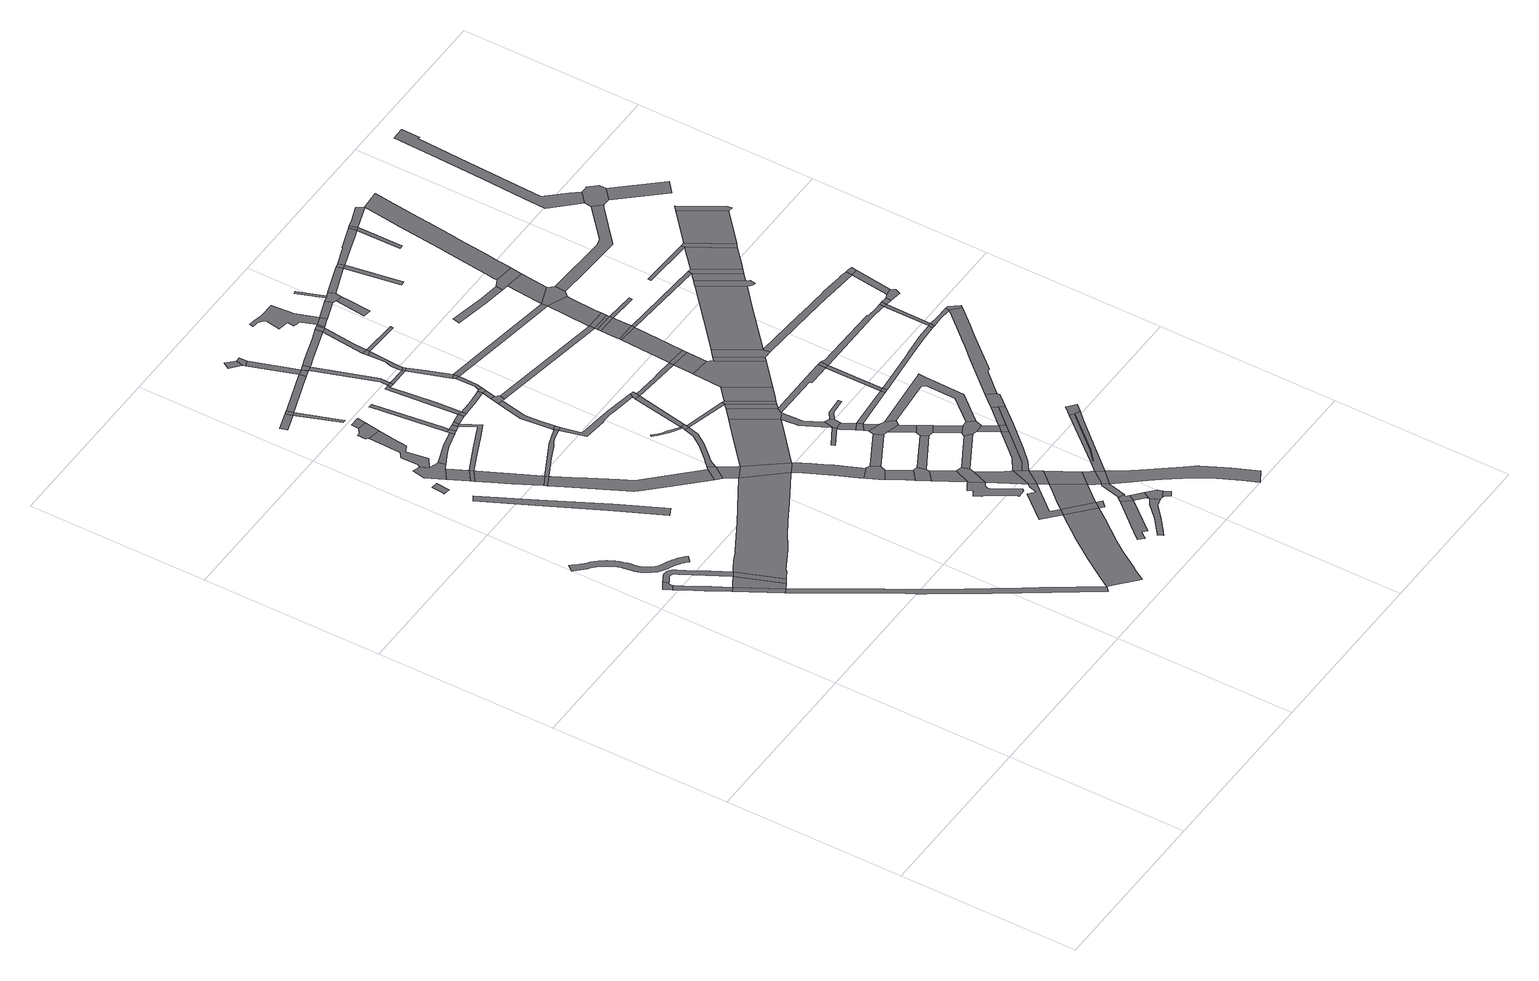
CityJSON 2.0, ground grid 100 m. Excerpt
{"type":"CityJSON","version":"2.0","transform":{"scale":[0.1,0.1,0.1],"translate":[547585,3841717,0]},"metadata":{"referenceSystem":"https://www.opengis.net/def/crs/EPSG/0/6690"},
"CityObjects":{
"road1":{"type":"Road","geometry":[{"type":"MultiSurface","lod":"1","boundaries":[[[0,1,2,3,4,5,6,7,8,9]]]}]},
"road2":{"type":"Road","attributes":{"RoadStructureAttribute.sectionType":"1"},"geometry":[{"type":"MultiSurface","lod":"1","boundaries":[[[10,11,12,5,4,13,14,15,16,17]]]}]},
"road3":{"type":"Road","geometry":[{"type":"MultiSurface","lod":"1","boundaries":[[[17,16,18,19]]]}]},
"road4":{"type":"Road","attributes":{"RoadStructureAttribute.sectionType":"1"},"geometry":[{"type":"MultiSurface","lod":"1","boundaries":[[[20,21,22,23,24,25,26,27,28,29,0,9,30,31,32,33,34,35,36,37,38,39,40,41,42]]]}]},
"road5":{"type":"Road","geometry":[{"type":"MultiSurface","lod":"1","boundaries":[[[43,44,45,46,47,48,49,50,51,52,53,54,55,56,57,58,59,60,61,62,63,64,65,66,67,68,69,70,71,72,73,74,75,76,77,78,79,80,81,82,83,84,85,86,87,88,89,90,91,92,93,94,95,96,97,98,99,100,101,102,103,104,105,106,107,108,109,110,111,112,113,114,115,116,117,118,119,120,121,122,123,124]]]}]},
"road6":{"type":"Road","attributes":{"RoadStructureAttribute.sectionType":"7"},"geometry":[{"type":"MultiSurface","lod":"1","boundaries":[[[41,125,126,127,128,129,130,17,19,131,132]]]}]},
"road7":{"type":"Road","geometry":[{"type":"MultiSurface","lod":"1","boundaries":[[[42,41,132,133]]]}]},
"road8":{"type":"Road","attributes":{"RoadStructureAttribute.sectionType":"7"},"geometry":[{"type":"MultiSurface","lod":"1","boundaries":[[[134,135,136,137,138,139,140,141,142,143,144,145,19,18,146,147,148,149,150,151,152,153,154,155,156,157]]]}]},
"road9":{"type":"Road","geometry":[{"type":"MultiSurface","lod":"1","boundaries":[[[158,159,160,161,162]]]}]},
"road10":{"type":"Road","attributes":{"RoadStructureAttribute.sectionType":"1"},"geometry":[{"type":"MultiSurface","lod":"1","boundaries":[[[163,164,165,166,167,168,169,170]]]}]},
"road11":{"type":"Road","geometry":[{"type":"MultiSurface","lod":"1","boundaries":[[[171,172,173,174,175,176,177,178,179,180,181,182,183,184,185]]]}]},
"road12":{"type":"Road","attributes":{"RoadStructureAttribute.sectionType":"1"},"geometry":[{"type":"MultiSurface","lod":"1","boundaries":[[[186,175,174,187,188]]]}]},
"road13":{"type":"Road","geometry":[{"type":"MultiSurface","lod":"1","boundaries":[[[188,187,189,190]]]}]},
"road14":{"type":"Road","attributes":{"RoadStructureAttribute.sectionType":"1"},"geometry":[{"type":"MultiSurface","lod":"1","boundaries":[[[191,192,193,190,189,194,195,196,197,198]]]}]},
"road15":{"type":"Road","attributes":{"RoadStructureAttribute.sectionType":"1"},"geometry":[{"type":"MultiSurface","lod":"1","boundaries":[[[199,200,201,202,203,204,205,42,133,206,207,208,209,210,211,212,213,214,215,216]]]}]},
"road16":{"type":"Road","geometry":[{"type":"MultiSurface","lod":"1","boundaries":[[[198,197,217,218]]]}]},
"road17":{"type":"Road","attributes":{"RoadStructureAttribute.sectionType":"1"},"geometry":[{"type":"MultiSurface","lod":"1","boundaries":[[[219,220,221,222,185,184,223,224,225,226,227]]]}]},
"road18":{"type":"Road","attributes":{"RoadStructureAttribute.sectionType":"1"},"geometry":[{"type":"MultiSurface","lod":"1","boundaries":[[[228,229,230,231,232]]]}]},
"road19":{"type":"Road","attributes":{"RoadStructureAttribute.sectionType":"1"},"geometry":[{"type":"MultiSurface","lod":"1","boundaries":[[[233,234,235,178,177,236,237,238]]]}]},
"road20":{"type":"Road","geometry":[{"type":"MultiSurface","lod":"1","boundaries":[[[239,240,241,242,219,227,243]]]}]},
"road21":{"type":"Road","attributes":{"RoadStructureAttribute.sectionType":"1"},"geometry":[{"type":"MultiSurface","lod":"1","boundaries":[[[244,245,246,247,248,249,250,251,218,217,252,253,254,255,256,257,258]]]}]},
"road22":{"type":"Road","geometry":[{"type":"MultiSurface","lod":"1","boundaries":[[[259,228,232,260]]]}]},
"road23":{"type":"Road","attributes":{"RoadStructureAttribute.sectionType":"1"},"geometry":[{"type":"MultiSurface","lod":"1","boundaries":[[[261,262,263,264,260,232]]]}]},
"road24":{"type":"Road","attributes":{"RoadStructureAttribute.sectionType":"1"},"geometry":[{"type":"MultiSurface","lod":"1","boundaries":[[[265,266,267,268,269,270,271,188,190]]]}]},
"road25":{"type":"Road","geometry":[{"type":"MultiSurface","lod":"1","boundaries":[[[272,273,239,243]]]}]},
"road26":{"type":"Road","attributes":{"RoadStructureAttribute.sectionType":"1"},"geometry":[{"type":"MultiSurface","lod":"1","boundaries":[[[274,275,198,218,276,277,278,279,280]]]}]},
"road27":{"type":"Road","geometry":[{"type":"MultiSurface","lod":"1","boundaries":[[[281,282,233,238,283]]]}]},
"road28":{"type":"Road","attributes":{"RoadStructureAttribute.sectionType":"1"},"geometry":[{"type":"MultiSurface","lod":"1","boundaries":[[[284,281,283,269]]]}]},
"road29":{"type":"Road","attributes":{"function":"1","RoadStructureAttribute.sectionType":"7"},"geometry":[{"type":"MultiSurface","lod":"1","boundaries":[[[285,286,287,288,157,289,290,291,292,293,294,295]]]}]},
"road30":{"type":"Road","attributes":{"RoadStructureAttribute.sectionType":"1"},"geometry":[{"type":"MultiSurface","lod":"1","boundaries":[[[296,297,298,299,300,301,282,281]]]}]},
"road31":{"type":"Road","geometry":[{"type":"MultiSurface","lod":"1","boundaries":[[[302,258,257,303,304]]]}]},
"road32":{"type":"Road","geometry":[{"type":"MultiSurface","lod":"1","boundaries":[[[305,284,269,268]]]}]},
"road33":{"type":"Road","attributes":{"RoadStructureAttribute.sectionType":"1"},"geometry":[{"type":"MultiSurface","lod":"1","boundaries":[[[306,307,259,260,308,309]]]}]},
"road34":{"type":"Road","attributes":{"RoadStructureAttribute.sectionType":"1"},"geometry":[{"type":"MultiSurface","lod":"1","boundaries":[[[310,304,303,311,312,199,313]]]}]},
"road35":{"type":"Road","attributes":{"RoadStructureAttribute.sectionType":"1"},"geometry":[{"type":"MultiSurface","lod":"1","boundaries":[[[314,305,268,315,316]]]}]},
"road36":{"type":"Road","geometry":[{"type":"MultiSurface","lod":"1","boundaries":[[[313,199,216,317]]]}]},
"road37":{"type":"Road","geometry":[{"type":"MultiSurface","lod":"1","boundaries":[[[314,316,318,319]]]}]},
"road38":{"type":"Road","geometry":[{"type":"MultiSurface","lod":"1","boundaries":[[[320,321,274,280,322]]]}]},
"road39":{"type":"Road","attributes":{"RoadStructureAttribute.sectionType":"1"},"geometry":[{"type":"MultiSurface","lod":"1","boundaries":[[[323,324,314,319,325,326]]]}]},
"road40":{"type":"Road","attributes":{"RoadStructureAttribute.sectionType":"1"},"geometry":[{"type":"MultiSurface","lod":"1","boundaries":[[[327,328,329,330,331]]]}]},
"road41":{"type":"Road","attributes":{"RoadStructureAttribute.sectionType":"1"},"geometry":[{"type":"MultiSurface","lod":"1","boundaries":[[[332,333,321,320,334,335,336,337,338,339]]]}]},
"road42":{"type":"Road","attributes":{"RoadStructureAttribute.sectionType":"1"},"geometry":[{"type":"MultiSurface","lod":"1","boundaries":[[[340,341,342,343,344,345,302,304,346,347,348,349,350]]]}]},
"road43":{"type":"Road","geometry":[{"type":"MultiSurface","lod":"1","boundaries":[[[351,331,330,352,353,354,355]]]}]},
"road44":{"type":"Road","attributes":{"RoadStructureAttribute.sectionType":"1"},"geometry":[{"type":"MultiSurface","lod":"1","boundaries":[[[355,354,306,356]]]}]},
"road45":{"type":"Road","attributes":{"RoadStructureAttribute.sectionType":"1"},"geometry":[{"type":"MultiSurface","lod":"1","boundaries":[[[357,358,359,360,361,362,317,216,363,364,365,366,367,368]]]}]},
"road46":{"type":"Road","geometry":[{"type":"MultiSurface","lod":"1","boundaries":[[[356,306,309,369]]]}]},
"road47":{"type":"Road","attributes":{"RoadStructureAttribute.sectionType":"1"},"geometry":[{"type":"MultiSurface","lod":"1","boundaries":[[[370,371,319,318,372,373,374]]]}]},
"road48":{"type":"Road","attributes":{"RoadStructureAttribute.sectionType":"1"},"geometry":[{"type":"MultiSurface","lod":"1","boundaries":[[[356,369,375]]]}]},
"road49":{"type":"Road","geometry":[{"type":"MultiSurface","lod":"1","boundaries":[[[376,323,326,377]]]}]},
"road50":{"type":"Road","geometry":[{"type":"MultiSurface","lod":"1","boundaries":[[[378,356,375,379,380]]]}]},
"road51":{"type":"Road","attributes":{"RoadStructureAttribute.sectionType":"1"},"geometry":[{"type":"MultiSurface","lod":"1","boundaries":[[[381,380,379,382,323,376]]]}]},
"road52":{"type":"Road","geometry":[{"type":"MultiSurface","lod":"1","boundaries":[[[383,384,368,367,385,386,387,388,389,390,391]]]}]},
"road53":{"type":"Road","attributes":{"RoadStructureAttribute.sectionType":"1"},"geometry":[{"type":"MultiSurface","lod":"1","boundaries":[[[392,393,394,395,396,397,285,398,399,400]]]}]},
"road54":{"type":"Road","attributes":{"RoadStructureAttribute.sectionType":"1"},"geometry":[{"type":"MultiSurface","lod":"1","boundaries":[[[401,402,403,404,405,406,407,408,409]]]}]},
"road55":{"type":"Road","geometry":[{"type":"MultiSurface","lod":"1","boundaries":[[[398,285,295,410]]]}]},
"road56":{"type":"Road","attributes":{"RoadStructureAttribute.sectionType":"1"},"geometry":[{"type":"MultiSurface","lod":"1","boundaries":[[[389,388,411,412,413,414]]]}]},
"road57":{"type":"Road","geometry":[{"type":"MultiSurface","lod":"1","boundaries":[[[415,416,417,418,419,420,421,422,423,424,425,426,427,428]]]}]},
"road58":{"type":"Road","geometry":[{"type":"MultiSurface","lod":"1","boundaries":[[[429,332,339,430,431,432,433,434]]]}]},
"road59":{"type":"Road","attributes":{"RoadStructureAttribute.sectionType":"1"},"geometry":[{"type":"MultiSurface","lod":"1","boundaries":[[[435,436,437,438,439,440,441,442,443,444,445,446,447,448,449,450]]]}]},
"road60":{"type":"Road","geometry":[{"type":"MultiSurface","lod":"1","boundaries":[[[414,413,451,452,453,454,455]]]}]},
"road61":{"type":"Road","attributes":{"RoadStructureAttribute.sectionType":"1"},"geometry":[{"type":"MultiSurface","lod":"1","boundaries":[[[374,456,429,434,457]]]}]},
"road62":{"type":"Road","attributes":{"RoadStructureAttribute.sectionType":"1"},"geometry":[{"type":"MultiSurface","lod":"1","boundaries":[[[376,377,458,459]]]}]},
"road63":{"type":"Road","attributes":{"RoadStructureAttribute.sectionType":"1"},"geometry":[{"type":"MultiSurface","lod":"1","boundaries":[[[460,461,462,463,322,280,464,465,466,467,468,469,470]]]}]},
"road64":{"type":"Road","attributes":{"RoadStructureAttribute.sectionType":"1"},"geometry":[{"type":"MultiSurface","lod":"1","boundaries":[[[471,472,473,474,475,476,477,478,479,480,481,482,483,484,485,486,487,488,489,490]]]}]},
"road65":{"type":"Road","attributes":{"RoadStructureAttribute.sectionType":"1"},"geometry":[{"type":"MultiSurface","lod":"1","boundaries":[[[491,492,453,452,435,493]]]}]},
"road66":{"type":"Road","attributes":{"RoadStructureAttribute.sectionType":"1"},"geometry":[{"type":"MultiSurface","lod":"1","boundaries":[[[494,495,496,497,313,317,498,499,500]]]}]},
"road67":{"type":"Road","geometry":[{"type":"MultiSurface","lod":"1","boundaries":[[[501,370,374,457,502]]]}]},
"road68":{"type":"Road","attributes":{"RoadStructureAttribute.sectionType":"7"},"geometry":[{"type":"MultiSurface","lod":"1","boundaries":[[[503,504,410,295]]]}]},
"road69":{"type":"Road","geometry":[{"type":"MultiSurface","lod":"1","boundaries":[[[428,427,340,350,505,506]]]}]},
"road70":{"type":"Road","attributes":{"function":"1","RoadStructureAttribute.sectionType":"7"},"geometry":[{"type":"MultiSurface","lod":"1","boundaries":[[[507,508,509,510,398,410,511,512]]]}]},
"road71":{"type":"Road","geometry":[{"type":"MultiSurface","lod":"1","boundaries":[[[493,435,450,513,514,515]]]}]},
"road72":{"type":"Road","attributes":{"RoadStructureAttribute.sectionType":"1"},"geometry":[{"type":"MultiSurface","lod":"1","boundaries":[[[516,517,518,501,502,519,520]]]}]},
"road73":{"type":"Road","geometry":[{"type":"MultiSurface","lod":"1","boundaries":[[[521,459,458,522]]]}]},
"road74":{"type":"Road","attributes":{"RoadStructureAttribute.sectionType":"1"},"geometry":[{"type":"MultiSurface","lod":"1","boundaries":[[[523,524,522,458,525,526]]]}]},
"road75":{"type":"Road","geometry":[{"type":"MultiSurface","lod":"1","boundaries":[[[526,525,516,520]]]}]},
"road76":{"type":"Road","attributes":{"RoadStructureAttribute.sectionType":"1"},"geometry":[{"type":"MultiSurface","lod":"1","boundaries":[[[527,528,529,513,450,530,531,392,532]]]}]},
"road77":{"type":"Road","attributes":{"RoadStructureAttribute.sectionType":"1"},"geometry":[{"type":"MultiSurface","lod":"1","boundaries":[[[533,534,535,378,380,536,537,538,539,540]]]}]},
"road78":{"type":"Road","geometry":[{"type":"MultiSurface","lod":"1","boundaries":[[[541,401,409,542,543,544]]]}]},
"road79":{"type":"Road","attributes":{"RoadStructureAttribute.sectionType":"1"},"geometry":[{"type":"MultiSurface","lod":"1","boundaries":[[[545,546,547,548,549,550,459,521]]]}]},
"road80":{"type":"Road","attributes":{"RoadStructureAttribute.sectionType":"1"},"geometry":[{"type":"MultiSurface","lod":"1","boundaries":[[[551,552,428,506,553,554]]]}]},
"road81":{"type":"Road","attributes":{"RoadStructureAttribute.sectionType":"1"},"geometry":[{"type":"MultiSurface","lod":"1","boundaries":[[[555,391,390,556]]]}]},
"road82":{"type":"Road","geometry":[{"type":"MultiSurface","lod":"1","boundaries":[[[532,392,400,557,558,559]]]}]},
"road83":{"type":"Road","attributes":{"RoadStructureAttribute.sectionType":"1"},"geometry":[{"type":"MultiSurface","lod":"1","boundaries":[[[542,409,560,561,562,563,564,565,566]]]}]},
"road84":{"type":"Road","geometry":[{"type":"MultiSurface","lod":"1","boundaries":[[[567,547,546,568]]]}]},
"road85":{"type":"Road","attributes":{"RoadStructureAttribute.sectionType":"7"},"geometry":[{"type":"MultiSurface","lod":"1","boundaries":[[[557,400,507,569]]]}]},
"road86":{"type":"Road","attributes":{"RoadStructureAttribute.sectionType":"1"},"geometry":[{"type":"MultiSurface","lod":"1","boundaries":[[[505,350,570,571,572]]]}]},
"road87":{"type":"Road","attributes":{"RoadStructureAttribute.sectionType":"1"},"geometry":[{"type":"MultiSurface","lod":"1","boundaries":[[[573,574,575,541,544,576]]]}]},
"road88":{"type":"Road","geometry":[{"type":"MultiSurface","lod":"1","boundaries":[[[577,578,579,580,581,582,583]]]}]},
"road89":{"type":"Road","attributes":{"RoadStructureAttribute.sectionType":"1"},"geometry":[{"type":"MultiSurface","lod":"1","boundaries":[[[584,455,454,585]]]}]},
"road90":{"type":"Road","geometry":[{"type":"MultiSurface","lod":"1","boundaries":[[[569,507,512,586]]]}]},
"road91":{"type":"Road","geometry":[{"type":"MultiSurface","lod":"1","boundaries":[[[587,566,565,588,589,471,490,590,591]]]}]},
"road92":{"type":"Road","attributes":{"RoadStructureAttribute.sectionType":"1"},"geometry":[{"type":"MultiSurface","lod":"1","boundaries":[[[592,593,591,590,594,595,596,597,598]]]}]},
"road93":{"type":"Road","geometry":[{"type":"MultiSurface","lod":"1","boundaries":[[[599,600,470,469,551,554,601]]]}]},
"road94":{"type":"Road","attributes":{"RoadStructureAttribute.sectionType":"1"},"geometry":[{"type":"MultiSurface","lod":"1","boundaries":[[[602,603,540,567,568]]]}]},
"road95":{"type":"Road","geometry":[{"type":"MultiSurface","lod":"1","boundaries":[[[604,605,586,512,606,607,573,608]]]}]},
"road96":{"type":"Road","geometry":[{"type":"MultiSurface","lod":"1","boundaries":[[[609,494,500,610,611,612]]]}]},
"road97":{"type":"Road","geometry":[{"type":"MultiSurface","lod":"1","boundaries":[[[608,573,576,613,614,615,614]]]}]},
"road98":{"type":"Road","attributes":{"RoadStructureAttribute.sectionType":"1"},"geometry":[{"type":"MultiSurface","lod":"1","boundaries":[[[616,617,618,619,620,621,611,610,622,623,624,625,626,627,628,629,577,630]]]}]},
"road99":{"type":"Road","attributes":{"RoadStructureAttribute.sectionType":"1"},"geometry":[{"type":"MultiSurface","lod":"1","boundaries":[[[631,632,515,514,633,634]]]}]},
"road100":{"type":"Road","geometry":[{"type":"MultiSurface","lod":"1","boundaries":[[[635,533,540,603,636]]]}]},
"road101":{"type":"Road","attributes":{"RoadStructureAttribute.sectionType":"1"},"geometry":[{"type":"MultiSurface","lod":"1","boundaries":[[[637,583,638,639,640,641]]]}]},
"road102":{"type":"Road","geometry":[{"type":"MultiSurface","lod":"1","boundaries":[[[642,630,577,583,637,643,644]]]}]},
"road103":{"type":"Road","attributes":{"RoadStructureAttribute.sectionType":"1"},"geometry":[{"type":"MultiSurface","lod":"1","boundaries":[[[645,646,647,648,649,650,651,652,653,654,655,656,657,658,659,660,661,662,663]]]}]},
"road104":{"type":"Road","geometry":[{"type":"MultiSurface","lod":"1","boundaries":[[[664,665,666,568,546]]]}]},
"road105":{"type":"Road","geometry":[{"type":"MultiSurface","lod":"1","boundaries":[[[667,641,640,668,669]]]}]},
"road106":{"type":"Road","attributes":{"RoadStructureAttribute.sectionType":"1"},"geometry":[{"type":"MultiSurface","lod":"1","boundaries":[[[571,670,671,609,612,672,673,674]]]}]},
"road107":{"type":"Road","attributes":{"RoadStructureAttribute.sectionType":"1"},"geometry":[{"type":"MultiSurface","lod":"1","boundaries":[[[662,635,636,675]]]}]},
"road108":{"type":"Road","attributes":{"RoadStructureAttribute.sectionType":"1"},"geometry":[{"type":"MultiSurface","lod":"1","boundaries":[[[676,669,668,677,678]]]}]},
"road109":{"type":"Road","attributes":{"RoadStructureAttribute.sectionType":"1"},"geometry":[{"type":"MultiSurface","lod":"1","boundaries":[[[679,680,532,559,681,682]]]}]},
"road110":{"type":"Road","geometry":[{"type":"MultiSurface","lod":"1","boundaries":[[[683,572,571,674,684,685]]]}]},
"road111":{"type":"Road","geometry":[{"type":"MultiSurface","lod":"1","boundaries":[[[677,555,556,686,687,688,689,678]]]}]},
"road112":{"type":"Road","geometry":[{"type":"MultiSurface","lod":"1","boundaries":[[[663,662,675,690,691]]]}]},
"road113":{"type":"Road","attributes":{"RoadStructureAttribute.sectionType":"1"},"geometry":[{"type":"MultiSurface","lod":"1","boundaries":[[[686,692,693,687]]]}]},
"road114":{"type":"Road","attributes":{"RoadStructureAttribute.sectionType":"1"},"geometry":[{"type":"MultiSurface","lod":"1","boundaries":[[[431,430,694,695]]]}]},
"road115":{"type":"Road","attributes":{"RoadStructureAttribute.sectionType":"1"},"geometry":[{"type":"MultiSurface","lod":"1","boundaries":[[[696,697,601,554,698,699,700]]]}]},
"road116":{"type":"Road","geometry":[{"type":"MultiSurface","lod":"1","boundaries":[[[693,692,584,585,701,702]]]}]},
"road117":{"type":"Road","attributes":{"RoadStructureAttribute.sectionType":"1"},"geometry":[{"type":"MultiSurface","lod":"1","boundaries":[[[703,704,705,706,707,708,709,710,613,576,711,712,713,714,715,716,717,718,719]]]}]},
"road118":{"type":"Road","geometry":[{"type":"MultiSurface","lod":"1","boundaries":[[[720,721,722,723,724,644,643]]]}]},
"road119":{"type":"Road","attributes":{"RoadStructureAttribute.sectionType":"1"},"geometry":[{"type":"MultiSurface","lod":"1","boundaries":[[[725,685,684,726,727]]]}]},
"road120":{"type":"Road","attributes":{"RoadStructureAttribute.sectionType":"1"},"geometry":[{"type":"MultiSurface","lod":"1","boundaries":[[[702,701,728,729]]]}]},
"road121":{"type":"Road","attributes":{"RoadStructureAttribute.sectionType":"1"},"geometry":[{"type":"MultiSurface","lod":"1","boundaries":[[[730,731,558,557,732,733,734,735]]]}]},
"road122":{"type":"Road","attributes":{"RoadStructureAttribute.sectionType":"1"},"geometry":[{"type":"MultiSurface","lod":"1","boundaries":[[[736,663,691,737,738,739]]]}]},
"road123":{"type":"Road","geometry":[{"type":"MultiSurface","lod":"1","boundaries":[[[729,728,740,631,634,741,742,743,744]]]}]},
"road124":{"type":"Road","attributes":{"RoadStructureAttribute.sectionType":"1"},"geometry":[{"type":"MultiSurface","lod":"1","boundaries":[[[745,526,520,746,747,748,749]]]}]},
"road125":{"type":"Road","attributes":{"RoadStructureAttribute.sectionType":"1"},"geometry":[{"type":"MultiSurface","lod":"1","boundaries":[[[750,667,669,751]]]}]},
"road126":{"type":"Road","attributes":{"RoadStructureAttribute.sectionType":"1"},"geometry":[{"type":"MultiSurface","lod":"1","boundaries":[[[752,742,741,679,753]]]}]},
"road127":{"type":"Road","geometry":[{"type":"MultiSurface","lod":"1","boundaries":[[[753,679,682,754]]]}]},
"road128":{"type":"Road","geometry":[{"type":"MultiSurface","lod":"1","boundaries":[[[755,756,757,758,759,760,761,762]]]}]},
"road129":{"type":"Road","attributes":{"RoadStructureAttribute.sectionType":"1"},"geometry":[{"type":"MultiSurface","lod":"1","boundaries":[[[763,764,612,611,765,766,767,768,769,770,771,772]]]}]},
"road130":{"type":"Road","geometry":[{"type":"MultiSurface","lod":"1","boundaries":[[[773,774,775,776,608,614,777,778,614,613,779,780,781],[782,783,784,781]]]}]},
"road131":{"type":"Road","attributes":{"RoadStructureAttribute.sectionType":"1"},"geometry":[{"type":"MultiSurface","lod":"1","boundaries":[[[785,786,787,788,689,688,789,790,791,744,743]]]}]},
"road132":{"type":"Road","geometry":[{"type":"MultiSurface","lod":"1","boundaries":[[[792,793,794,795]]]}]},
"road133":{"type":"Road","geometry":[{"type":"MultiSurface","lod":"1","boundaries":[[[796,797,795,794,736,739,755,762,798]]]}]},
"road134":{"type":"Road","geometry":[{"type":"MultiSurface","lod":"1","boundaries":[[[799,725,727,800,801,802,803]]]}]},
"road135":{"type":"Road","attributes":{"RoadStructureAttribute.sectionType":"1"},"geometry":[{"type":"MultiSurface","lod":"1","boundaries":[[[699,804,805,799,803,806]]]}]},
"road136":{"type":"Road","geometry":[{"type":"MultiSurface","lod":"1","boundaries":[[[700,699,806,807]]]}]},
"road137":{"type":"Road","attributes":{"RoadStructureAttribute.sectionType":"1"},"geometry":[{"type":"MultiSurface","lod":"1","boundaries":[[[808,753,754,809]]]}]},
"road138":{"type":"Road","geometry":[{"type":"MultiSurface","lod":"1","boundaries":[[[810,750,751,811]]]}]},
"road139":{"type":"Road","attributes":{"RoadStructureAttribute.sectionType":"1"},"geometry":[{"type":"MultiSurface","lod":"1","boundaries":[[[812,813,814,700,807,815,816,817,818]]]}]},
"road140":{"type":"Road","attributes":{"RoadStructureAttribute.sectionType":"1"},"geometry":[{"type":"MultiSurface","lod":"1","boundaries":[[[819,801,800,820]]]}]},
"road141":{"type":"Road","attributes":{"RoadStructureAttribute.sectionType":"1"},"geometry":[{"type":"MultiSurface","lod":"1","boundaries":[[[771,750,810,821]]]}]},
"road142":{"type":"Road","attributes":{"RoadStructureAttribute.sectionType":"1"},"geometry":[{"type":"MultiSurface","lod":"1","boundaries":[[[822,796,798,823,824,825]]]}]},
"road143":{"type":"Road","geometry":[{"type":"MultiSurface","lod":"1","boundaries":[[[826,827,812,818]]]}]},
"road144":{"type":"Road","attributes":{"RoadStructureAttribute.sectionType":"1"},"geometry":[{"type":"MultiSurface","lod":"1","boundaries":[[[828,819,820,829,830]]]}]},
"road145":{"type":"Road","geometry":[{"type":"MultiSurface","lod":"1","boundaries":[[[831,832,808,809,730,735,833,834,835]]]}]},
"road146":{"type":"Road","attributes":{"RoadStructureAttribute.sectionType":"1"},"geometry":[{"type":"MultiSurface","lod":"1","boundaries":[[[836,837,838,839,840,841]]]}]},
"road147":{"type":"Road","attributes":{"RoadStructureAttribute.sectionType":"1"},"geometry":[{"type":"MultiSurface","lod":"1","boundaries":[[[842,843,844,827,826,845,846,847]]]}]},
"road148":{"type":"Road","geometry":[{"type":"MultiSurface","lod":"1","boundaries":[[[772,771,821,848]]]}]},
"road149":{"type":"Road","geometry":[{"type":"MultiSurface","lod":"1","boundaries":[[[849,842,847,850]]]}]},
"road150":{"type":"Road","attributes":{"RoadStructureAttribute.sectionType":"1"},"geometry":[{"type":"MultiSurface","lod":"1","boundaries":[[[851,852,849,850,853,854]]]}]},
"road151":{"type":"Road","geometry":[{"type":"MultiSurface","lod":"1","boundaries":[[[855,773,781,780,856]]]}]},
"road152":{"type":"Road","geometry":[{"type":"MultiSurface","lod":"1","boundaries":[[[695,694,851,854,857]]]}]},
"road153":{"type":"Road","attributes":{"RoadStructureAttribute.sectionType":"1"},"geometry":[{"type":"MultiSurface","lod":"1","boundaries":[[[858,859,860,825]]]}]},
"road154":{"type":"Road","attributes":{"RoadStructureAttribute.sectionType":"1"},"geometry":[{"type":"MultiSurface","lod":"1","boundaries":[[[748,861,862,695,857,863,864,865,866,867,868]]]}]},
"road155":{"type":"Road","geometry":[{"type":"MultiSurface","lod":"1","boundaries":[[[869,822,825,860]]]}]},
"road156":{"type":"Road","geometry":[{"type":"MultiSurface","lod":"1","boundaries":[[[870,871,749,748,868,872,873,874]]]}]},
"road157":{"type":"Road","attributes":{"RoadStructureAttribute.sectionType":"1"},"geometry":[{"type":"MultiSurface","lod":"1","boundaries":[[[875,876,850,847]]]}]},
"road158":{"type":"Road","attributes":{"RoadStructureAttribute.sectionType":"1"},"geometry":[{"type":"MultiSurface","lod":"1","boundaries":[[[877,878,879,749,871,880]]]}]},
"road159":{"type":"Road","attributes":{"RoadStructureAttribute.sectionType":"1"},"geometry":[{"type":"MultiSurface","lod":"1","boundaries":[[[881,882,883,884,885,810,811,886,887,888,889,890]]]}]},
"road160":{"type":"Road","geometry":[{"type":"MultiSurface","lod":"1","boundaries":[[[891,841,840,877,880,892]]]}]},
"road161":{"type":"Road","attributes":{"RoadStructureAttribute.sectionType":"1"},"geometry":[{"type":"MultiSurface","lod":"1","boundaries":[[[893,894,828,830,895,896]]]}]},
"road162":{"type":"Road","attributes":{"RoadStructureAttribute.sectionType":"1"},"geometry":[{"type":"MultiSurface","lod":"1","boundaries":[[[897,898,899,900,869,860,901,902,903,904]]]}]},
"road163":{"type":"Road","attributes":{"RoadStructureAttribute.sectionType":"1"},"geometry":[{"type":"MultiSurface","lod":"1","boundaries":[[[826,818,905,906]]]}]},
"road164":{"type":"Road","attributes":{"RoadStructureAttribute.sectionType":"1"},"geometry":[{"type":"MultiSurface","lod":"1","boundaries":[[[907,908,909,910,911,912,848,821,913,914,915]]]}]},
"road165":{"type":"Road","attributes":{"RoadStructureAttribute.sectionType":"1"},"geometry":[{"type":"MultiSurface","lod":"1","boundaries":[[[916,917,918,919,920,921,922,923,924,831,835,925,926,927,928,929,930,931]]]}]},
"road166":{"type":"Road","attributes":{"RoadStructureAttribute.sectionType":"1"},"geometry":[{"type":"MultiSurface","lod":"1","boundaries":[[[932,933,934,904]]]}]},
"road167":{"type":"Road","attributes":{"RoadStructureAttribute.sectionType":"1"},"geometry":[{"type":"MultiSurface","lod":"1","boundaries":[[[935,936,937,938,939,940,941,942,943,830,829,944,945,946,947,948,949,950,951]]]}]},
"road168":{"type":"Road","geometry":[{"type":"MultiSurface","lod":"1","boundaries":[[[952,953,897,904,934,954]]]}]},
"road169":{"type":"Road","attributes":{"RoadStructureAttribute.sectionType":"1"},"geometry":[{"type":"MultiSurface","lod":"1","boundaries":[[[955,956,957,958,959,960,961,962,963,964,965,966,967,968,969,970,971,972,973,891,892]]]}]},
"road170":{"type":"Road","geometry":[{"type":"MultiSurface","lod":"1","boundaries":[[[974,975,881,890,976,977]]]}]},
"road171":{"type":"Road","attributes":{"RoadStructureAttribute.sectionType":"1"},"geometry":[{"type":"MultiSurface","lod":"1","boundaries":[[[978,979,952,954,980,966]]]}]},
"road172":{"type":"Road","geometry":[{"type":"MultiSurface","lod":"1","boundaries":[[[981,982,893,896,983,984,985,986]]]}]},
"road173":{"type":"Road","attributes":{"RoadStructureAttribute.sectionType":"1"},"geometry":[{"type":"MultiSurface","lod":"1","boundaries":[[[914,975,974,987]]]}]},
"road174":{"type":"Road","attributes":{"RoadStructureAttribute.sectionType":"1"},"geometry":[{"type":"MultiSurface","lod":"1","boundaries":[[[905,988,989,981,986,990,991]]]}]},
"road175":{"type":"Road","attributes":{"RoadStructureAttribute.sectionType":"1"},"geometry":[{"type":"MultiSurface","lod":"1","boundaries":[[[992,977,976,993,994,916,995]]]}]},
"road176":{"type":"Road","geometry":[{"type":"MultiSurface","lod":"1","boundaries":[[[915,914,987,996]]]}]},
"road177":{"type":"Road","attributes":{"RoadStructureAttribute.sectionType":"1"},"geometry":[{"type":"MultiSurface","lod":"1","boundaries":[[[997,998,999,1000,1001]]]}]},
"road178":{"type":"Road","attributes":{"RoadStructureAttribute.sectionType":"1"},"geometry":[{"type":"MultiSurface","lod":"1","boundaries":[[[1002,1003,1004,874,873,1005,1006,1007,1008,1009]]]}]},
"road179":{"type":"Road","geometry":[{"type":"MultiSurface","lod":"1","boundaries":[[[906,905,991,1010,1011]]]}]},
"road180":{"type":"Road","attributes":{"RoadStructureAttribute.sectionType":"1"},"geometry":[{"type":"MultiSurface","lod":"1","boundaries":[[[996,987,1012,1013]]]}]},
"road181":{"type":"Road","geometry":[{"type":"MultiSurface","lod":"1","boundaries":[[[995,916,931,1014,1015]]]}]},
"road182":{"type":"Road","geometry":[{"type":"MultiSurface","lod":"1","boundaries":[[[1016,1017,1018,1019,1020,1021,1013,1012,1022,1023,1024]]]}]},
"road183":{"type":"Road","attributes":{"RoadStructureAttribute.sectionType":"1"},"geometry":[{"type":"MultiSurface","lod":"1","boundaries":[[[1000,1025,1026,1027,1011,1010,1028,1029]]]}]},
"road184":{"type":"Road","attributes":{"RoadStructureAttribute.sectionType":"1"},"geometry":[{"type":"MultiSurface","lod":"1","boundaries":[[[950,1019,1018,1030]]]}]},
"road185":{"type":"Road","geometry":[{"type":"MultiSurface","lod":"1","boundaries":[[[1001,1000,1029,1031,1032]]]}]},
"road186":{"type":"Road","geometry":[{"type":"MultiSurface","lod":"1","boundaries":[[[1033,951,950,1030,1034]]]}]},
"road187":{"type":"Road","attributes":{"RoadStructureAttribute.sectionType":"1"},"geometry":[{"type":"MultiSurface","lod":"1","boundaries":[[[1035,1036,1032,1031,1037,1038]]]}]},
"road188":{"type":"Road","geometry":[{"type":"MultiSurface","lod":"1","boundaries":[[[1039,1040,1041,1042,1002,1009,1043,1044,1045,1046,1047,1048]]]}]},
"road189":{"type":"Road","attributes":{"RoadStructureAttribute.sectionType":"1"},"geometry":[{"type":"MultiSurface","lod":"1","boundaries":[[[1049,1035,1038,1050,1051]]]}]},
"road190":{"type":"Road","attributes":{"RoadStructureAttribute.sectionType":"1"},"geometry":[{"type":"MultiSurface","lod":"1","boundaries":[[[1052,1053,1054,1055,1056,1057,1058,1059,1060,1061,1062,1063,1064,1065,1042,1041]]]}]},
"road191":{"type":"Road","attributes":{"RoadStructureAttribute.sectionType":"1"},"geometry":[{"type":"MultiSurface","lod":"1","boundaries":[[[1045,1044,1066,1067]]]}]}
},
"vertices":[
[171,2096,0],[157,2088,0],[134,2074,0],[126,2069,0],[150,2026,0],[175,2046,0],[175,2055,0],[176,2059,0],[177,2062,0],[182,2068,0],
[269,1879,0],[200,2000,0],[178,2039,0],[155,2016,0],[176,1981,0],[226,1891,0],[292,1773,0],[320,1788,0],
[421,1548,0],[447,1563,0],
[361,1943,0],[301,2048,0],[279,2087,0],[269,2104,0],[261,2112,0],[245,2120,0],[233,2122,0],[222,2122,0],[211,2119,0],[191,2108,0],[192,2074,0],[212,2086,0],[220,2089,0],[226,2090,0],[232,2090,0],[238,2089,0],[243,2086,0],[247,2083,0],[250,2079,0],[261,2059,0],[387,1828,0],[388,1827,0],[415,1845,0],
[9,2511,0],[20,2498,0],[32,2485,0],[44,2473,0],[57,2461,0],[70,2450,0],[80,2442,0],[92,2430,0],[103,2417,0],[113,2403,0],[123,2388,0],[131,2373,0],[139,2357,0],[146,2341,0],[151,2324,0],[155,2308,0],[159,2290,0],[161,2270,0],[164,2254,0],[169,2238,0],[175,2223,0],[182,2208,0],[190,2194,0],[199,2181,0],[210,2169,0],[221,2157,0],[234,2146,0],[248,2136,0],[265,2127,0],[284,2119,0],[293,2115,0],[302,2111,0],[310,2106,0],[319,2101,0],[327,2095,0],[335,2089,0],[342,2083,0],[350,2077,0],[357,2070,0],[364,2062,0],[393,2090,0],[385,2098,0],[377,2106,0],[368,2114,0],[359,2121,0],[350,2128,0],[340,2134,0],[330,2140,0],[320,2146,0],[310,2151,0],[300,2156,0],[282,2163,0],[269,2170,0],[258,2178,0],[249,2186,0],[239,2195,0],[231,2205,0],[224,2216,0],[217,2227,0],[211,2239,0],[207,2251,0],[203,2264,0],[200,2276,0],[198,2296,0],[194,2316,0],[189,2336,0],[183,2355,0],[176,2373,0],[167,2392,0],[157,2409,0],[146,2426,0],[134,2442,0],[121,2457,0],[107,2472,0],[95,2481,0],[83,2491,0],[72,2502,0],[60,2513,0],[50,2524,0],[40,2536,0],[30,2548,0],[5,2515,0],
[379,1822,0],[372,1818,0],[358,1810,0],[346,1803,0],[341,1800,0],[324,1791,0],[473,1577,0],[482,1582,0],
[510,1598,0],
[1209,367,0],[1110,516,0],[1065,585,0],[981,711,0],[835,930,0],[739,1087,0],[699,1155,0],[666,1209,0],[599,1317,0],[553,1394,0],[551,1397,0],[516,1453,0],[517,1394,0],[569,1311,0],[625,1220,0],[642,1194,0],[701,1096,0],[755,1002,0],[780,959,0],[842,864,0],[950,691,0],[1110,449,0],[1261,217,0],[1289,244,0],
[185,3404,0],[151,3407,0],[146,3343,0],[144,3334,0],[180,3329,0],
[307,2911,0],[463,2593,0],[592,2319,0],[637,2341,0],[514,2601,0],[349,2924,0],[206,3207,0],[174,3187,0],
[240,3538,0],[202,3550,0],[187,3477,0],[235,3380,0],[297,3425,0],[299,3426,0],[325,3438,0],[317,3476,0],[316,3477,0],[288,3485,0],[286,3486,0],[267,3492,0],[264,3492,0],[263,3494,0],[244,3537,0],
[298,3422,0],[288,3274,0],[348,3318,0],
[297,3254,0],[358,3298,0],
[504,2993,0],[504,2994,0],[362,3290,0],[334,3181,0],[379,3091,0],[380,3089,0],[449,2954,0],[508,2984,0],
[998,2174,0],[904,2119,0],[722,2013,0],[508,1892,0],[506,1896,0],[446,1862,0],[419,1846,0],[559,1626,0],[562,1633,0],[687,1699,0],[747,1737,0],[745,1740,0],[773,1756,0],[859,1806,0],[975,1872,0],[1032,1904,0],[1151,1972,0],[1165,1979,0],
[457,2937,0],[516,2967,0],
[286,3854,0],[279,3672,0],[249,3646,0],[252,3553,0],[316,3532,0],[298,3651,0],[334,3672,0],[344,3757,0],[356,3839,0],
[217,4294,0],[116,4261,0],[128,4224,0],[223,4255,0],[229,4257,0],
[526,3541,0],[437,3520,0],[435,3519,0],[397,3475,0],[439,3492,0],[533,3517,0],
[320,3936,0],[291,3914,0],[274,3914,0],[273,3866,0],[369,3926,0],
[718,2594,0],[679,2667,0],[605,2804,0],[599,2816,0],[595,2822,0],[592,2827,0],[522,2958,0],[519,2962,0],[497,2859,0],[631,2589,0],[646,2558,0],[663,2541,0],[795,2403,0],[924,2270,0],[970,2335,0],
[238,4301,0],[250,4264,0],
[314,4021,0],[324,4021,0],[334,4021,0],[333,4024,0],
[476,3353,0],[585,3401,0],[660,3435,0],[606,3537,0],[586,3531,0],[635,3447,0],[493,3386,0],
[376,3976,0],[322,3976,0],
[816,3122,0],[718,3090,0],[634,3025,0],[711,3060,0],[736,3076,0],[761,3086,0],[823,3101,0],
[546,3556,0],[525,3554,0],[555,3523,0],
[582,3562,0],
[1610,692,0],[1496,546,0],[1410,428,0],[1323,300,0],[1422,122,0],[1462,186,0],[1470,198,0],[1541,307,0],[1588,372,0],[1694,508,0],[1744,572,0],
[546,3584,0],[497,3970,0],[487,3972,0],[477,3973,0],[477,3970,0],[507,3721,0],
[983,2348,0],[954,2239,0],[1006,2313,0],
[602,3565,0],
[491,4385,0],[254,4306,0],[432,4326,0],[500,4348,0],
[1066,2219,0],[970,2222,0],[990,2187,0],[1071,2211,0],
[661,3575,0],[646,3542,0],[663,3543,0],
[1225,2013,0],
[685,3544,0],[684,3572,0],
[841,3131,0],[814,3127,0],[844,3104,0],
[655,3975,0],[625,3974,0],[675,3712,0],[650,3959,0],
[405,4704,0],[370,4738,0],[347,4702,0],[400,4654,0],[415,4694,0],
[829,3449,0],[797,3304,0],[832,3222,0],[824,3296,0],[824,3297,0],[852,3429,0],[853,3433,0],[855,3444,0],
[1153,2578,0],[1134,2522,0],[1095,2462,0],[1030,2394,0],[1022,2385,0],[1005,2369,0],[1028,2356,0],[1048,2377,0],[1116,2449,0],[1159,2512,0],[1177,2573,0],
[438,4695,0],[401,4653,0],[404,4651,0],[408,4638,0],[439,4653,0],
[525,4394,0],
[1320,1831,0],[1298,1876,0],[1272,1931,0],[1254,1962,0],[1250,1972,0],[1242,1986,0],[1179,1956,0],[1222,1868,0],[1259,1787,0],[1310,1677,0],[1319,1658,0],[1384,1687,0],
[537,4361,0],
[851,3582,0],[776,3573,0],[779,3548,0],[811,3551,0],[853,3555,0],
[542,4362,0],
[675,3975,0],[674,3959,0],
[557,4405,0],[542,4361,0],[566,4368,0],
[676,4035,0],[657,4020,0],
[1393,1683,0],[1390,1685,0],[1325,1644,0],[1339,1615,0],[1351,1588,0],[1364,1566,0],[1423,1602,0],[1434,1632,0],[1410,1676,0],
[1708,956,0],[1692,937,0],[1680,891,0],[1646,921,0],[1520,774,0],[1568,730,0],[1637,724,0],[1594,763,0],[1729,919,0],
[1837,507,0],[1832,502,0],[1669,312,0],[1654,292,0],[1679,264,0],[1696,289,0],[1708,303,0],[1731,284,0],[1879,457,0],
[1770,605,0],
[1380,1539,0],[1417,1474,0],[1438,1436,0],[1494,1483,0],
[1123,2629,0],[1098,2647,0],[1075,2662,0],[1055,2676,0],[1031,2700,0],[1030,2701,0],[1027,2696,0],[1025,2691,0],[1055,2664,0],[1070,2651,0],[1090,2637,0],[1113,2622,0],[1157,2597,0],[1159,2607,0],
[839,3497,0],[874,3441,0],[879,3472,0],[876,3477,0],[873,3481,0],[864,3492,0],
[1564,1214,0],[1551,1206,0],[1510,1181,0],[1525,1156,0],[1493,1136,0],[1513,1101,0],[1518,1096,0],[1609,955,0],[1607,945,0],[1654,948,0],[1662,958,0],[1583,1089,0],[1578,1102,0],[1578,1109,0],[1585,1124,0],[1606,1138,0],
[1457,1403,0],[1477,1368,0],[1531,1412,0],[1533,1433,0],[1521,1475,0],
[850,3546,0],[876,3548,0],
[786,3959,0],[782,3973,0],
[1091,2966,0],[1080,2968,0],[1008,2976,0],[869,2993,0],[859,2960,0],[989,2944,0],[990,2949,0],[1051,2945,0],[1073,2943,0],[1215,2919,0],[1227,2941,0],
[1930,398,0],[1928,395,0],[1925,393,0],[1897,374,0],[1824,302,0],[1743,236,0],[1741,234,0],[1740,233,0],[1736,230,0],[1732,228,0],[1745,200,0],[1760,211,0],[1763,214,0],[1770,219,0],[1782,228,0],[1844,280,0],[1878,309,0],[1910,336,0],[1929,343,0],[1952,349,0],
[1567,1356,0],[1537,1404,0],[1600,1300,0],
[1329,2439,0],[1295,2410,0],[1203,2328,0],[1148,2279,0],[1228,2016,0],[1444,2207,0],[1460,2222,0],
[861,3583,0],[882,3577,0],
[1767,551,0],[1795,582,0],
[1180,2588,0],[1183,2603,0],
[1760,866,0],[1758,863,0],[1726,826,0],[1684,778,0],[1802,647,0],[1857,709,0],
[1641,1226,0],[1648,1253,0],[1635,1292,0],
[871,3722,0],[875,3612,0],[862,3584,0],[889,3611,0],[894,3715,0],
[803,3983,0],[808,3970,0],
[888,3750,0],[843,3875,0],[866,3735,0],[889,3747,0],
[1744,1073,0],[1722,1097,0],[1686,1150,0],[1666,1028,0],[1693,981,0],[1749,1068,0],
[806,4487,0],[739,4463,0],[602,4421,0],[573,4370,0],[630,4389,0],[695,4411,0],[801,4444,0],[812,4448,0],
[1856,529,0],[1899,491,0],[1882,506,0],[1891,516,0],
[802,4034,0],[815,4181,0],[788,4168,0],[791,4073,0],[780,4035,0],[779,3983,0],
[1212,2902,0],[1161,2618,0],[1213,2757,0],[1239,2895,0],
[1611,1784,0],[1631,1738,0],
[1789,1001,0],[1772,1030,0],[1771,1031,0],
[1927,415,0],[1929,413,0],[1930,411,0],[1931,409,0],[1932,407,0],[1932,405,0],[1954,441,0],
[785,4203,0],[815,4199,0],
[1824,940,0],
[1408,2512,0],[1410,2512,0],[1412,2530,0],
[1895,650,0],[1887,644,0],[1859,533,0],[1917,621,0],
[1545,1977,0],[1542,1976,0],[1437,1918,0],[1440,1908,0],[1442,1898,0],[1445,1899,0],[1550,1957,0],
[1725,1585,0],[1743,1548,0],
[1919,780,0],
[2002,397,0],[1932,403,0],[1931,400,0],[1970,349,0],[2011,371,0],
[2017,356,0],[2015,361,0],[1983,344,0],[1991,335,0],[1997,329,0],[2003,318,0],[2030,334,0],
[1247,2925,0],[1249,2937,0],[1245,2916,0],
[817,4274,0],[839,4450,0],
[1949,733,0],[1945,740,0],[1874,681,0],[1880,673,0],[1954,725,0],
[1386,2490,0],[1461,2222,0],[1503,2245,0],[1518,2274,0],
[1984,688,0],[1969,703,0],[1969,702,0],
[1553,2040,0],[1508,2125,0],[1507,2156,0],[1507,2167,0],[1504,2223,0],[1504,2235,0],[1461,2221,0],[1461,2219,0],[1466,2164,0],[1467,2155,0],[1470,2124,0],[1522,2024,0],[1522,2022,0],[1544,1981,0],[1557,2032,0],
[1833,1399,0],[1759,1360,0],[1797,1334,0],[1868,1372,0],
[832,4496,0],[839,4456,0],
[1595,1961,0],[1553,1947,0],[1555,1939,0],[1589,1872,0],[1630,1895,0],
[1585,2020,0],[1599,2000,0],[1586,2019,0],
[848,4637,0],[841,4761,0],[754,4762,0],[696,4776,0],[668,4778,0],[667,4757,0],[689,4755,0],[707,4750,0],[712,4745,0],[719,4737,0],[732,4723,0],[718,4640,0],[778,4628,0],[773,4591,0],[795,4585,0],[813,4581,0],[817,4570,0],[842,4499,0],[892,4516,0],
[1017,4171,0],[1019,4178,0],[1019,4186,0],
[1636,1895,0],[1608,1837,0],[1645,1865,0],
[1407,2509,0],[1400,2503,0],[1521,2277,0],[1524,2280,0],[1541,2295,0],
[846,4459,0],
[1648,1861,0],[1619,1814,0],[1683,1795,0],
[1953,1263,0],[1823,1117,0],[1825,1066,0],[1975,1233,0],
[1425,2526,0],[1558,2310,0],[1428,2526,0],
[1660,1735,0],[1729,1714,0],[1752,1739,0],[1714,1784,0],
[883,4472,0],[901,4478,0],
[1731,1613,0],[1774,1639,0],
[1532,3336,0],[1534,3365,0],
[1420,2903,0],[1392,2902,0],[1413,2879,0],[1516,2871,0],[1518,2897,0],
[1773,1544,0],[1816,1570,0],
[2367,86,0],[2327,173,0],[2294,239,0],[2258,314,0],[2247,330,0],[2211,376,0],[2082,544,0],[2027,614,0],[1971,553,0],[2038,472,0],[2078,419,0],[2165,298,0],[2228,192,0],[2279,82,0],[2289,59,0],[2314,1,0],[2385,42,0],
[1638,2029,0],[1726,2038,0],[1725,2048,0],[1724,2057,0],[1628,2049,0],
[1503,2594,0],[1577,2326,0],[1634,2377,0],
[1844,1422,0],[1891,1446,0],
[2099,1367,0],[1826,1065,0],[1844,1041,0],[1911,1110,0],[2033,1242,0],[2119,1342,0],
[1003,4555,0],[911,4482,0],[974,4504,0],[1016,4518,0],
[1837,1407,0],[1894,1366,0],[1941,1371,0],[1953,1408,0],[1923,1446,0],
[963,3736,0],[1265,3656,0],[1544,3615,0],[1547,3614,0],[1545,3647,0],
[1890,1915,0],[1892,1891,0],
[1960,1332,0],[1986,1297,0],
[2007,1269,0],
[1034,4506,0],[1031,4479,0],[1016,4338,0],[1037,4334,0],[1058,4331,0],[1058,4332,0],[1071,4476,0],[1073,4502,0],
[1831,2274,0],[1521,2274,0],[1521,2245,0],[1764,2243,0],[1764,2238,0],[1765,2231,0],[1842,2231,0],[1881,2230,0],[1890,2230,0],[1890,2274,0],
[2231,1045,0],[2004,781,0],[1987,761,0],[1970,741,0],[1997,745,0],[1998,744,0],[2237,968,0],[2279,1013,0],[2253,1027,0],[2073,824,0],[2015,774,0],[2072,825,0],
[2085,1559,0],[2090,1787,0],[2091,1822,0],[2074,1820,0],[2022,1766,0],[2040,1743,0],[2037,1579,0],
[987,4714,0],[972,4711,0],[1025,4562,0],[1039,4567,0],
[1064,4576,0],[1049,4571,0],[1077,4540,0],
[1510,2756,0],[1775,2501,0],[1643,2719,0],[1633,2733,0],[1621,2748,0],
[1513,2812,0],[1511,2768,0],[1627,2863,0],
[1628,2889,0],
[2075,1397,0],[2098,1369,0],
[1912,1918,0],[1915,1893,0],
[1533,3180,0],[1518,2904,0],[1518,2898,0],[1632,2968,0],[1642,3162,0],[1642,3170,0],[1642,3172,0],
[1666,2739,0],[1797,2521,0],
[1911,2230,0],
[1239,4636,0],[1238,4598,0],[1243,4599,0],[1251,4601,0],
[1644,3192,0],[1533,3191,0],
[1706,2774,0],[1842,2519,0],[1837,2557,0],
[2140,1470,0],[2086,1409,0],[2146,1374,0],[2177,1410,0],[2175,1425,0],
[1424,3917,0],[1226,3957,0],[1218,3918,0],[1417,3877,0],[1529,3861,0],[1535,3901,0],
[1534,3299,0],[1533,3208,0],[1533,3207,0],[1644,3198,0],[1644,3287,0],[1644,3297,0],
[1914,2274,0],
[1534,3319,0],[1644,3317,0],
[1534,3335,0],[1534,3331,0],[1644,3321,0],[1644,3335,0],
[2270,1090,0],[2315,1052,0],
[1644,3364,0],
[1299,4298,0],[1324,4301,0],[1275,4609,0],
[1534,3382,0],[1534,3369,0],[1644,3406,0],[1648,3474,0],[1648,3475,0],[1649,3483,0],[1654,3543,0],[1656,3570,0],
[1263,4644,0],
[1673,3670,0],[1658,3688,0],[1662,3576,0],[1683,3597,0],[1685,3656,0],
[1806,3290,0],[1807,3309,0],
[1568,3856,0],[1547,3668,0],[1545,3651,0],[1676,3843,0],
[2408,1963,0],[2317,1959,0],[2254,1953,0],[2212,1950,0],[2157,1942,0],[2197,1923,0],[2302,1934,0],[2359,1937,0],[2382,1938,0],[2406,1937,0],
[1574,3922,0],[1684,3909,0],
[2047,3079,0],[1867,2918,0],[2074,2769,0],[2179,2863,0],
[1507,4732,0],[1375,4686,0],[1376,4683,0],[1370,4680,0],[1382,4645,0],[1488,4681,0],[1505,4687,0],[1515,4690,0],
[2116,3141,0],[2118,3163,0],
[2385,2247,0],[2314,2251,0],[2314,2258,0],[2306,2258,0],[1935,2262,0],[1923,2269,0],[2307,2229,0],[2411,2223,0],[2412,2246,0],
[2558,1937,0],[2556,1935,0],[2549,1928,0],[2548,1927,0],[2423,1784,0],[2416,1777,0],[2409,1769,0],[2384,1740,0],[2312,1663,0],[2285,1546,0],[2302,1548,0],[2313,1562,0],[2452,1718,0],[2485,1757,0],[2518,1793,0],[2607,1893,0],
[1517,4443,0],[1537,4443,0],[1535,4694,0],
[2480,2515,0],[2474,2515,0],[2351,2527,0],[2340,2527,0],[2336,2527,0],[2261,2531,0],[2226,2533,0],[2128,2540,0],[1844,2557,0],[2056,2506,0],[2161,2500,0],[2319,2489,0],[2337,2487,0],[2477,2475,0],[2480,2474,0],[2519,2471,0],[2524,2509,0],
[1522,4737,0],[1511,4734,0],[1535,4697,0],
[1687,3936,0],[1690,3961,0],[1691,3966,0],[1691,3971,0],[1693,3986,0],[1702,4062,0],[1722,4235,0],[1726,4266,0],[1741,4390,0],[1756,4522,0],[1785,4754,0],[1676,4744,0],[1674,4732,0],[1673,4723,0],[1648,4525,0],[1619,4282,0],[1613,4238,0],[1581,3968,0],[1578,3942,0],
[2428,1966,0],[2410,1964,0],[2419,1938,0],[2428,1964,0],
[1652,4781,0],[1562,4750,0],[1671,4742,0],
[2078,3107,0],[2060,3091,0],[2205,2843,0],[2221,2841,0],[2223,2873,0],[2211,2890,0],
[2431,2218,0],
[2107,3133,0],[2104,3130,0],[2226,2904,0],[2249,2924,0],
[2479,1961,0],[2482,1941,0],[2556,1937,0],[2557,1958,0],
[2432,2246,0],
[1971,3301,0],[1969,3282,0],[2255,3269,0],[2258,3269,0],[2256,3289,0],
[2263,3810,0],[2085,3651,0],[2046,3639,0],[1852,3588,0],[1890,3586,0],[2089,3577,0],[2291,3755,0],[2304,3764,0],
[2272,2945,0],[2139,3162,0],
[2466,2214,0],[2469,2245,0],
[2618,1906,0],[2577,1957,0],
[2539,2246,0],[2530,2257,0],[2529,2259,0],[2491,2253,0],[2489,2253,0],[2487,2252,0],[2488,2211,0],[2532,2206,0],[2545,2238,0],
[2255,3266,0],[2250,3262,0],[2247,3259,0],[2299,2969,0],[2390,3049,0],
[2559,2469,0],
[2412,3068,0],[2280,3288,0],
[2546,2506,0],[2565,2503,0],
[2457,3444,0],[2296,3302,0],[2587,3222,0],[2589,3224,0],
[2369,3903,0],[2368,3902,0],[2330,3902,0],[2267,3850,0],[2305,3765,0],[2348,3762,0],[2410,3817,0],[2410,3822,0],[2410,3857,0],[2410,3859,0],
[2482,3466,0],[2616,3221,0],[2614,3246,0],
[2289,3949,0],[2208,4042,0],[2195,4056,0],[2215,4485,0],[2228,4784,0],[2239,4780,0],[2242,4886,0],[2172,4884,0],[2163,4666,0],[2149,4363,0],[2137,4113,0],[2134,4037,0],[2133,3994,0],[2147,3979,0],
[2554,3528,0],[2615,3582,0]
]}
